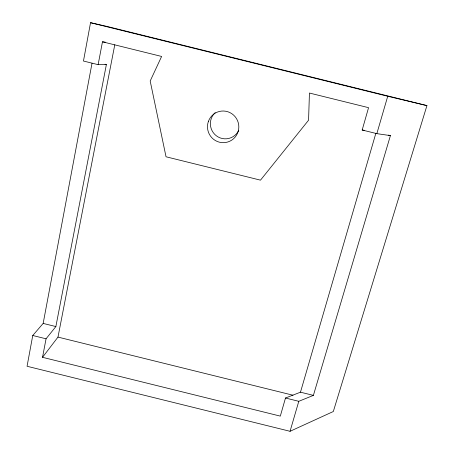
<?xml version="1.0" encoding="UTF-8"?>
<svg xmlns="http://www.w3.org/2000/svg" width="454" height="454" viewBox="0 0 454 454"><rect width="100%" height="100%" fill="white"/><g stroke="black" fill="none" stroke-linecap="round" stroke-linejoin="round"><path stroke-width="0.68" d="M92.026 63.202L43.158 323.418L32.75 335.506L27.064 366.264L290.049 431.3L333.315 411.517L426.936 105.612L107.167 26.463L90.539 22.7L83.462 61.029L98.132 64.661L106.378 64.564L55.87 326.562L46.053 338.798L42.534 357.315L280.311 416.119L285.492 398.022L300.474 392.188L313.391 395.383L390.417 135.61L388.386 135.11M98.132 64.661L102.473 41.808L105.266 42.165M42.534 357.315L57.981 337.095L114.783 44.798M390.417 135.61L376.837 133.641L362.173 130.014L368.563 107.672L309.441 93.036L308.567 120.214L260.494 180.159L166.033 156.783L150.189 81.016L161.613 56.449L102.473 41.808M300.474 392.188L375.816 133.459M290.049 431.3L298.794 401.308L313.391 395.383M376.837 133.641L387.733 96.265L426.936 105.612M362.173 130.014L364.176 130.309M90.539 22.7L387.733 96.265M105.05 64.235L106.378 64.564M43.158 323.418L55.87 326.562M57.981 337.095L292.978 395.218M32.75 335.506L46.053 338.798M285.492 398.022L298.794 401.308M238.764 130.315A15.09 14.92 78.5 0 1 216.416 135.848A15.09 14.92 78.5 0 1 215.213 112.592M208.448 121.269A15.845 15.663 75.4 0 0 225.791 142.465A15.845 15.663 75.4 0 0 235.217 116.803A15.845 15.663 75.4 0 0 208.448 121.269"/></g></svg>
